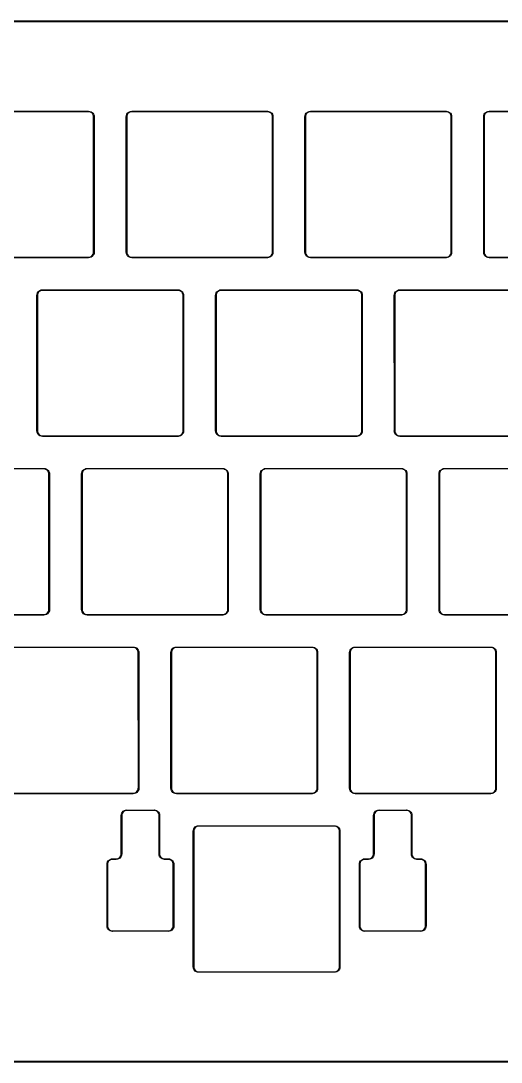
# Model space of a CAD drawing. Extents: x 458 to 823, y -223 to -121.
# Drawn here: x 638.5 to 684.2, y -223 to -123.9 of the extents above; entities that cross this region are included whole.
import ezdxf

# ---------------------------------------------------------------- set-up
doc = ezdxf.new("R2010")
doc.units = 0
doc.layers.add('BLACK', color=7, linetype='CONTINUOUS')

msp = doc.modelspace()

# ---------------------------------------------------------------- linework, layer by layer
at = {"layer": 'BLACK', "linetype": 'CONTINUOUS'}
for p, q in [((510.019131, -123.953805), (823, -123.95)), ((822.950001, -124.046194), (510.046196, -124.049999)), ((644.96915, -132.598099), (632.075, -132.6)), ((632.080849, -132.5519), (644.975, -132.55)), ((644.975, -132.6), (644.96915, -132.598099)), ((644.975, -132.55), (645.091823, -132.563163)), ((645.037535, -132.6), (644.975, -132.6)), ((645.158343, -132.63237), (645.037535, -132.6)), ((645.091823, -132.563163), (645.202789, -132.601991)), ((645.266657, -132.694905), (645.158343, -132.63237)), ((645.202789, -132.601991), (645.302332, -132.664538)), ((645.355095, -132.783343), (645.266657, -132.694905)), ((645.302332, -132.664538), (645.385462, -132.747668)), ((645.41763, -132.891657), (645.355095, -132.783343)), ((645.385462, -132.747668), (645.448009, -132.847211)), ((648.601991, -132.847211), (648.664538, -132.747668)), ((648.694905, -132.783343), (648.63237, -132.891657)), ((648.664538, -132.747668), (648.747668, -132.664538)), ((648.783343, -132.694905), (648.694905, -132.783343)), ((648.747668, -132.664538), (648.847211, -132.601991)), ((648.891657, -132.63237), (648.783343, -132.694905)), ((648.847211, -132.601991), (648.958177, -132.563163)), ((649.012465, -132.6), (648.891657, -132.63237)), ((648.958177, -132.563163), (649.075, -132.55)), ((649.075, -132.6), (649.012465, -132.6)), ((649.075, -132.55), (649.080849, -132.5519)), ((661.96915, -132.598099), (649.075, -132.6)), ((649.080849, -132.5519), (661.975, -132.55)), ((661.975, -132.6), (661.96915, -132.598099)), ((661.975, -132.55), (662.091823, -132.563163)), ((662.037535, -132.6), (661.975, -132.6)), ((662.158343, -132.63237), (662.037535, -132.6)), ((662.091823, -132.563163), (662.202789, -132.601991)), ((662.266657, -132.694905), (662.158343, -132.63237)), ((662.202789, -132.601991), (662.302332, -132.664538)), ((662.355095, -132.783343), (662.266657, -132.694905)), ((662.302332, -132.664538), (662.385462, -132.747668)), ((662.41763, -132.891657), (662.355095, -132.783343)), ((662.385462, -132.747668), (662.448009, -132.847211)), ((665.601991, -132.847211), (665.664538, -132.747668)), ((665.694905, -132.783343), (665.63237, -132.891657)), ((665.664538, -132.747668), (665.747668, -132.664538)), ((665.783343, -132.694905), (665.694905, -132.783343)), ((665.747668, -132.664538), (665.847211, -132.601991)), ((665.891657, -132.63237), (665.783343, -132.694905)), ((665.847211, -132.601991), (665.958177, -132.563163)), ((666.012465, -132.6), (665.891657, -132.63237)), ((665.958177, -132.563163), (666.075, -132.55)), ((666.075, -132.6), (666.012465, -132.6)), ((666.075, -132.55), (666.080849, -132.5519)), ((678.96915, -132.598099), (666.075, -132.6)), ((666.080849, -132.5519), (678.975, -132.55)), ((678.975, -132.6), (678.96915, -132.598099)), ((678.975, -132.55), (679.091823, -132.563163)), ((679.037535, -132.6), (678.975, -132.6)), ((679.158343, -132.63237), (679.037535, -132.6)), ((679.091823, -132.563163), (679.202789, -132.601991)), ((679.266657, -132.694905), (679.158343, -132.63237)), ((679.202789, -132.601991), (679.302332, -132.664538)), ((679.355095, -132.783343), (679.266657, -132.694905)), ((679.302332, -132.664538), (679.385462, -132.747668)), ((679.41763, -132.891657), (679.355095, -132.783343)), ((679.385462, -132.747668), (679.448009, -132.847211)), ((682.601991, -132.847211), (682.664538, -132.747668)), ((682.694905, -132.783343), (682.63237, -132.891657)), ((682.664538, -132.747668), (682.747668, -132.664538)), ((682.783343, -132.694905), (682.694905, -132.783343)), ((682.747668, -132.664538), (682.847211, -132.601991)), ((682.891657, -132.63237), (682.783343, -132.694905)), ((682.847211, -132.601991), (682.958177, -132.563163)), ((683.012465, -132.6), (682.891657, -132.63237)), ((682.958177, -132.563163), (683.075, -132.55)), ((683.075, -132.6), (683.012465, -132.6)), ((683.075, -132.55), (683.080849, -132.5519)), ((695.96915, -132.598099), (683.075, -132.6)), ((683.080849, -132.5519), (695.975, -132.55)), ((645.45, -133.012465), (645.41763, -132.891657)), ((645.448009, -132.847211), (645.486837, -132.958177)), ((645.45, -133.075), (645.45, -133.012465)), ((645.4519, -145.96915), (645.45, -133.075)), ((645.486837, -132.958177), (645.5, -133.075)), ((645.5, -133.075), (645.498099, -133.080849)), ((645.498099, -133.080849), (645.5, -145.975)), ((648.55, -133.075), (648.563163, -132.958177)), ((648.5519, -145.96915), (648.55, -133.075)), ((648.563163, -132.958177), (648.601991, -132.847211)), ((648.6, -133.075), (648.598099, -133.080849)), ((648.598099, -133.080849), (648.6, -145.975)), ((648.63237, -132.891657), (648.6, -133.012465)), ((648.6, -133.012465), (648.6, -133.075)), ((662.45, -133.012465), (662.41763, -132.891657)), ((662.448009, -132.847211), (662.486837, -132.958177)), ((662.45, -133.075), (662.45, -133.012465)), ((662.4519, -145.96915), (662.45, -133.075)), ((662.486837, -132.958177), (662.5, -133.075)), ((662.5, -133.075), (662.498099, -133.080849)), ((662.498099, -133.080849), (662.5, -145.975)), ((665.55, -133.075), (665.563163, -132.958177)), ((665.5519, -145.96915), (665.55, -133.075)), ((665.563163, -132.958177), (665.601991, -132.847211)), ((665.6, -133.075), (665.598099, -133.080849)), ((665.598099, -133.080849), (665.6, -145.975)), ((665.63237, -132.891657), (665.6, -133.012465)), ((665.6, -133.012465), (665.6, -133.075)), ((679.45, -133.012465), (679.41763, -132.891657)), ((679.448009, -132.847211), (679.486837, -132.958177)), ((679.45, -133.075), (679.45, -133.012465)), ((679.4519, -145.96915), (679.45, -133.075)), ((679.486837, -132.958177), (679.5, -133.075)), ((679.5, -133.075), (679.498099, -133.080849)), ((679.498099, -133.080849), (679.5, -145.975)), ((682.55, -133.075), (682.563163, -132.958177)), ((682.5519, -145.96915), (682.55, -133.075)), ((682.563163, -132.958177), (682.601991, -132.847211)), ((682.6, -133.075), (682.598099, -133.080849)), ((682.598099, -133.080849), (682.6, -145.975)), ((682.63237, -132.891657), (682.6, -133.012465)), ((682.6, -133.012465), (682.6, -133.075)), ((644.96915, -146.498099), (632.075, -146.5)), ((632.080849, -146.4519), (644.975, -146.45)), ((644.975, -146.5), (644.96915, -146.498099)), ((644.975, -146.45), (645.037535, -146.45)), ((645.091823, -146.486837), (644.975, -146.5)), ((645.037535, -146.45), (645.158343, -146.41763)), ((645.202789, -146.448009), (645.091823, -146.486837)), ((645.158343, -146.41763), (645.266657, -146.355095)), ((645.302332, -146.385462), (645.202789, -146.448009)), ((645.266657, -146.355095), (645.355095, -146.266657)), ((645.385462, -146.302332), (645.302332, -146.385462)), ((645.355095, -146.266657), (645.41763, -146.158343)), ((645.448009, -146.202789), (645.385462, -146.302332)), ((645.41763, -146.158343), (645.45, -146.037535)), ((645.486837, -146.091823), (645.448009, -146.202789)), ((645.45, -145.975), (645.4519, -145.96915)), ((645.45, -146.037535), (645.45, -145.975)), ((645.5, -145.975), (645.486837, -146.091823)), ((648.55, -145.975), (648.5519, -145.96915)), ((648.563163, -146.091823), (648.55, -145.975)), ((648.601991, -146.202789), (648.563163, -146.091823)), ((648.6, -145.975), (648.6, -146.037535)), ((648.6, -146.037535), (648.63237, -146.158343)), ((648.664538, -146.302332), (648.601991, -146.202789)), ((648.63237, -146.158343), (648.694905, -146.266657)), ((648.747668, -146.385462), (648.664538, -146.302332)), ((648.694905, -146.266657), (648.783343, -146.355095)), ((648.847211, -146.448009), (648.747668, -146.385462)), ((648.783343, -146.355095), (648.891657, -146.41763)), ((648.958177, -146.486837), (648.847211, -146.448009)), ((648.891657, -146.41763), (649.012465, -146.45)), ((649.075, -146.5), (648.958177, -146.486837)), ((649.012465, -146.45), (649.075, -146.45)), ((649.075, -146.45), (649.080849, -146.4519)), ((661.96915, -146.498099), (649.075, -146.5)), ((649.080849, -146.4519), (661.975, -146.45)), ((661.975, -146.5), (661.96915, -146.498099)), ((661.975, -146.45), (662.037535, -146.45)), ((662.091823, -146.486837), (661.975, -146.5)), ((662.037535, -146.45), (662.158343, -146.41763)), ((662.202789, -146.448009), (662.091823, -146.486837)), ((662.158343, -146.41763), (662.266657, -146.355095)), ((662.302332, -146.385462), (662.202789, -146.448009)), ((662.266657, -146.355095), (662.355095, -146.266657)), ((662.385462, -146.302332), (662.302332, -146.385462)), ((662.355095, -146.266657), (662.41763, -146.158343)), ((662.448009, -146.202789), (662.385462, -146.302332)), ((662.41763, -146.158343), (662.45, -146.037535)), ((662.486837, -146.091823), (662.448009, -146.202789)), ((662.45, -145.975), (662.4519, -145.96915)), ((662.45, -146.037535), (662.45, -145.975)), ((662.5, -145.975), (662.486837, -146.091823)), ((665.55, -145.975), (665.5519, -145.96915)), ((665.563163, -146.091823), (665.55, -145.975)), ((665.601991, -146.202789), (665.563163, -146.091823)), ((665.6, -145.975), (665.6, -146.037535)), ((665.6, -146.037535), (665.63237, -146.158343)), ((665.664538, -146.302332), (665.601991, -146.202789)), ((665.63237, -146.158343), (665.694905, -146.266657)), ((665.747668, -146.385462), (665.664538, -146.302332)), ((665.694905, -146.266657), (665.783343, -146.355095)), ((665.847211, -146.448009), (665.747668, -146.385462)), ((665.783343, -146.355095), (665.891657, -146.41763)), ((665.958177, -146.486837), (665.847211, -146.448009)), ((665.891657, -146.41763), (666.012465, -146.45)), ((666.075, -146.5), (665.958177, -146.486837)), ((666.012465, -146.45), (666.075, -146.45)), ((666.075, -146.45), (666.080849, -146.4519)), ((678.96915, -146.498099), (666.075, -146.5)), ((666.080849, -146.4519), (678.975, -146.45)), ((678.975, -146.5), (678.96915, -146.498099)), ((678.975, -146.45), (679.037535, -146.45)), ((679.091823, -146.486837), (678.975, -146.5)), ((679.037535, -146.45), (679.158343, -146.41763)), ((679.202789, -146.448009), (679.091823, -146.486837)), ((679.158343, -146.41763), (679.266657, -146.355095)), ((679.302332, -146.385462), (679.202789, -146.448009)), ((679.266657, -146.355095), (679.355095, -146.266657)), ((679.385462, -146.302332), (679.302332, -146.385462)), ((679.355095, -146.266657), (679.41763, -146.158343)), ((679.448009, -146.202789), (679.385462, -146.302332)), ((679.41763, -146.158343), (679.45, -146.037535)), ((679.486837, -146.091823), (679.448009, -146.202789)), ((679.45, -145.975), (679.4519, -145.96915)), ((679.45, -146.037535), (679.45, -145.975)), ((679.5, -145.975), (679.486837, -146.091823)), ((682.55, -145.975), (682.5519, -145.96915)), ((682.563163, -146.091823), (682.55, -145.975)), ((682.601991, -146.202789), (682.563163, -146.091823)), ((682.6, -145.975), (682.6, -146.037535)), ((682.6, -146.037535), (682.63237, -146.158343)), ((682.664538, -146.302332), (682.601991, -146.202789)), ((682.63237, -146.158343), (682.694905, -146.266657)), ((682.747668, -146.385462), (682.664538, -146.302332)), ((682.694905, -146.266657), (682.783343, -146.355095)), ((682.847211, -146.448009), (682.747668, -146.385462)), ((682.783343, -146.355095), (682.891657, -146.41763)), ((682.958177, -146.486837), (682.847211, -146.448009)), ((682.891657, -146.41763), (683.012465, -146.45)), ((683.075, -146.5), (682.958177, -146.486837)), ((683.012465, -146.45), (683.075, -146.45)), ((683.075, -146.45), (683.080849, -146.4519)), ((695.96915, -146.498099), (683.075, -146.5)), ((683.080849, -146.4519), (695.975, -146.45)), ((640.247668, -149.664538), (640.347211, -149.601991)), ((640.391657, -149.63237), (640.283343, -149.694905)), ((640.347211, -149.601991), (640.458177, -149.563163)), ((640.512465, -149.6), (640.391657, -149.63237)), ((640.458177, -149.563163), (640.575, -149.55)), ((640.575, -149.6), (640.512465, -149.6)), ((640.575, -149.55), (640.580849, -149.5519)), ((653.46915, -149.598099), (640.575, -149.6)), ((640.580849, -149.5519), (653.475, -149.55)), ((653.475, -149.6), (653.46915, -149.598099)), ((653.475, -149.55), (653.591823, -149.563163)), ((653.537535, -149.6), (653.475, -149.6)), ((653.658343, -149.63237), (653.537535, -149.6)), ((653.591823, -149.563163), (653.702789, -149.601991)), ((653.766657, -149.694905), (653.658343, -149.63237)), ((653.702789, -149.601991), (653.802332, -149.664538)), ((657.247668, -149.664538), (657.347211, -149.601991)), ((657.391657, -149.63237), (657.283343, -149.694905)), ((657.347211, -149.601991), (657.458177, -149.563163)), ((657.512465, -149.6), (657.391657, -149.63237)), ((657.458177, -149.563163), (657.575, -149.55)), ((657.575, -149.6), (657.512465, -149.6)), ((657.575, -149.55), (657.580849, -149.5519)), ((670.46915, -149.598099), (657.575, -149.6)), ((657.580849, -149.5519), (670.475, -149.55)), ((670.475, -149.6), (670.46915, -149.598099)), ((670.475, -149.55), (670.591823, -149.563163)), ((670.537535, -149.6), (670.475, -149.6)), ((670.658343, -149.63237), (670.537535, -149.6)), ((670.591823, -149.563163), (670.702789, -149.601991)), ((670.766657, -149.694905), (670.658343, -149.63237)), ((670.702789, -149.601991), (670.802332, -149.664538)), ((674.247668, -149.664538), (674.347211, -149.601991)), ((674.391657, -149.63237), (674.283343, -149.694905)), ((674.347211, -149.601991), (674.458177, -149.563163)), ((674.512465, -149.6), (674.391657, -149.63237)), ((674.458177, -149.563163), (674.575, -149.55)), ((674.575, -149.6), (674.512465, -149.6)), ((674.575, -149.55), (674.580849, -149.5519)), ((687.46915, -149.598099), (674.575, -149.6)), ((674.580849, -149.5519), (687.475, -149.55)), ((640.05, -150.075), (640.063163, -149.958177)), ((640.0519, -162.96915), (640.05, -150.075)), ((640.063163, -149.958177), (640.101991, -149.847211)), ((640.1, -150.075), (640.098099, -150.080849)), ((640.098099, -150.080849), (640.1, -162.975)), ((640.13237, -149.891657), (640.1, -150.012465)), ((640.1, -150.012465), (640.1, -150.075)), ((640.101991, -149.847211), (640.164538, -149.747668)), ((640.194905, -149.783343), (640.13237, -149.891657)), ((640.164538, -149.747668), (640.247668, -149.664538)), ((640.283343, -149.694905), (640.194905, -149.783343)), ((653.855095, -149.783343), (653.766657, -149.694905)), ((653.802332, -149.664538), (653.885462, -149.747668)), ((653.91763, -149.891657), (653.855095, -149.783343)), ((653.885462, -149.747668), (653.948009, -149.847211)), ((653.95, -150.012465), (653.91763, -149.891657)), ((653.948009, -149.847211), (653.986837, -149.958177)), ((653.95, -150.075), (653.95, -150.012465)), ((653.9519, -162.96915), (653.95, -150.075)), ((653.986837, -149.958177), (654, -150.075)), ((654, -150.075), (653.998099, -150.080849)), ((653.998099, -150.080849), (654, -162.975)), ((657.05, -150.075), (657.063163, -149.958177)), ((657.0519, -162.96915), (657.05, -150.075)), ((657.063163, -149.958177), (657.101991, -149.847211)), ((657.1, -150.075), (657.098099, -150.080849)), ((657.098099, -150.080849), (657.1, -162.975)), ((657.13237, -149.891657), (657.1, -150.012465)), ((657.1, -150.012465), (657.1, -150.075)), ((657.101991, -149.847211), (657.164538, -149.747668)), ((657.194905, -149.783343), (657.13237, -149.891657)), ((657.164538, -149.747668), (657.247668, -149.664538)), ((657.283343, -149.694905), (657.194905, -149.783343)), ((670.855095, -149.783343), (670.766657, -149.694905)), ((670.802332, -149.664538), (670.885462, -149.747668)), ((670.91763, -149.891657), (670.855095, -149.783343)), ((670.885462, -149.747668), (670.948009, -149.847211)), ((670.95, -150.012465), (670.91763, -149.891657)), ((670.948009, -149.847211), (670.986837, -149.958177)), ((670.95, -150.075), (670.95, -150.012465)), ((670.9519, -162.96915), (670.95, -150.075)), ((670.986837, -149.958177), (671, -150.075)), ((671, -150.075), (670.998099, -150.080849)), ((670.998099, -150.080849), (671, -162.975)), ((674.05, -150.075), (674.063163, -149.958177)), ((674.0519, -162.96915), (674.05, -150.075)), ((674.063163, -149.958177), (674.101991, -149.847211)), ((674.1, -150.075), (674.098099, -150.080849)), ((674.098099, -150.080849), (674.1, -162.975)), ((674.13237, -149.891657), (674.1, -150.012465)), ((674.1, -150.012465), (674.1, -150.075)), ((674.101991, -149.847211), (674.164538, -149.747668)), ((674.194905, -149.783343), (674.13237, -149.891657)), ((674.164538, -149.747668), (674.247668, -149.664538)), ((674.283343, -149.694905), (674.194905, -149.783343)), ((640.05, -162.975), (640.0519, -162.96915)), ((640.063163, -163.091823), (640.05, -162.975)), ((640.101991, -163.202789), (640.063163, -163.091823)), ((640.1, -162.975), (640.1, -163.037535)), ((640.1, -163.037535), (640.13237, -163.158343)), ((640.164538, -163.302332), (640.101991, -163.202789)), ((640.13237, -163.158343), (640.194905, -163.266657)), ((640.247668, -163.385462), (640.164538, -163.302332)), ((640.194905, -163.266657), (640.283343, -163.355095)), ((640.347211, -163.448009), (640.247668, -163.385462)), ((640.283343, -163.355095), (640.391657, -163.41763)), ((640.458177, -163.486837), (640.347211, -163.448009)), ((640.391657, -163.41763), (640.512465, -163.45)), ((640.575, -163.5), (640.458177, -163.486837)), ((640.512465, -163.45), (640.575, -163.45)), ((640.575, -163.45), (640.580849, -163.4519)), ((653.46915, -163.498099), (640.575, -163.5)), ((640.580849, -163.4519), (653.475, -163.45)), ((653.475, -163.5), (653.46915, -163.498099)), ((653.475, -163.45), (653.537535, -163.45)), ((653.591823, -163.486837), (653.475, -163.5)), ((653.537535, -163.45), (653.658343, -163.41763)), ((653.702789, -163.448009), (653.591823, -163.486837)), ((653.658343, -163.41763), (653.766657, -163.355095)), ((653.802332, -163.385462), (653.702789, -163.448009)), ((653.766657, -163.355095), (653.855095, -163.266657)), ((653.885462, -163.302332), (653.802332, -163.385462)), ((653.855095, -163.266657), (653.91763, -163.158343)), ((653.948009, -163.202789), (653.885462, -163.302332)), ((653.91763, -163.158343), (653.95, -163.037535)), ((653.986837, -163.091823), (653.948009, -163.202789)), ((653.95, -162.975), (653.9519, -162.96915)), ((653.95, -163.037535), (653.95, -162.975)), ((654, -162.975), (653.986837, -163.091823)), ((657.05, -162.975), (657.0519, -162.96915)), ((657.063163, -163.091823), (657.05, -162.975)), ((657.101991, -163.202789), (657.063163, -163.091823)), ((657.1, -162.975), (657.1, -163.037535)), ((657.1, -163.037535), (657.13237, -163.158343)), ((657.164538, -163.302332), (657.101991, -163.202789)), ((657.13237, -163.158343), (657.194905, -163.266657)), ((657.247668, -163.385462), (657.164538, -163.302332)), ((657.194905, -163.266657), (657.283343, -163.355095)), ((657.347211, -163.448009), (657.247668, -163.385462)), ((657.283343, -163.355095), (657.391657, -163.41763)), ((657.458177, -163.486837), (657.347211, -163.448009)), ((657.391657, -163.41763), (657.512465, -163.45)), ((657.575, -163.5), (657.458177, -163.486837)), ((657.512465, -163.45), (657.575, -163.45)), ((657.575, -163.45), (657.580849, -163.4519)), ((670.46915, -163.498099), (657.575, -163.5)), ((657.580849, -163.4519), (670.475, -163.45)), ((670.475, -163.5), (670.46915, -163.498099)), ((670.475, -163.45), (670.537535, -163.45)), ((670.591823, -163.486837), (670.475, -163.5)), ((670.537535, -163.45), (670.658343, -163.41763)), ((670.702789, -163.448009), (670.591823, -163.486837)), ((670.658343, -163.41763), (670.766657, -163.355095)), ((670.802332, -163.385462), (670.702789, -163.448009)), ((670.766657, -163.355095), (670.855095, -163.266657)), ((670.885462, -163.302332), (670.802332, -163.385462)), ((670.855095, -163.266657), (670.91763, -163.158343)), ((670.948009, -163.202789), (670.885462, -163.302332)), ((670.91763, -163.158343), (670.95, -163.037535)), ((670.986837, -163.091823), (670.948009, -163.202789)), ((670.95, -162.975), (670.9519, -162.96915)), ((670.95, -163.037535), (670.95, -162.975)), ((671, -162.975), (670.986837, -163.091823)), ((674.05, -162.975), (674.0519, -162.96915)), ((674.063163, -163.091823), (674.05, -162.975)), ((674.101991, -163.202789), (674.063163, -163.091823)), ((674.1, -162.975), (674.1, -163.037535)), ((674.1, -163.037535), (674.13237, -163.158343)), ((674.164538, -163.302332), (674.101991, -163.202789)), ((674.13237, -163.158343), (674.194905, -163.266657)), ((674.247668, -163.385462), (674.164538, -163.302332)), ((674.194905, -163.266657), (674.283343, -163.355095)), ((674.347211, -163.448009), (674.247668, -163.385462)), ((674.283343, -163.355095), (674.391657, -163.41763)), ((674.458177, -163.486837), (674.347211, -163.448009)), ((674.391657, -163.41763), (674.512465, -163.45)), ((674.575, -163.5), (674.458177, -163.486837)), ((674.512465, -163.45), (674.575, -163.45)), ((674.575, -163.45), (674.580849, -163.4519)), ((687.46915, -163.498099), (674.575, -163.5)), ((674.580849, -163.4519), (687.475, -163.45)), ((640.71915, -166.598099), (627.825, -166.6)), ((627.830849, -166.5519), (640.725, -166.55)), ((640.725, -166.6), (640.71915, -166.598099)), ((640.725, -166.55), (640.841823, -166.563163)), ((640.787535, -166.6), (640.725, -166.6)), ((640.908343, -166.63237), (640.787535, -166.6)), ((640.841823, -166.563163), (640.952789, -166.601991)), ((641.016657, -166.694905), (640.908343, -166.63237)), ((640.952789, -166.601991), (641.052332, -166.664538)), ((641.105095, -166.783343), (641.016657, -166.694905)), ((641.052332, -166.664538), (641.135462, -166.747668)), ((641.16763, -166.891657), (641.105095, -166.783343)), ((641.135462, -166.747668), (641.198009, -166.847211)), ((641.2, -167.012465), (641.16763, -166.891657)), ((641.198009, -166.847211), (641.236837, -166.958177)), ((641.2, -167.075), (641.2, -167.012465)), ((641.2019, -179.96915), (641.2, -167.075)), ((641.236837, -166.958177), (641.25, -167.075)), ((641.25, -167.075), (641.248099, -167.080849)), ((641.248099, -167.080849), (641.25, -179.975)), ((644.3, -167.075), (644.313163, -166.958177)), ((644.3019, -179.96915), (644.3, -167.075)), ((644.313163, -166.958177), (644.351991, -166.847211)), ((644.35, -167.075), (644.348099, -167.080849)), ((644.348099, -167.080849), (644.35, -179.975)), ((644.38237, -166.891657), (644.35, -167.012465)), ((644.35, -167.012465), (644.35, -167.075)), ((644.351991, -166.847211), (644.414538, -166.747668)), ((644.444905, -166.783343), (644.38237, -166.891657)), ((644.414538, -166.747668), (644.497668, -166.664538)), ((644.533343, -166.694905), (644.444905, -166.783343)), ((644.497668, -166.664538), (644.597211, -166.601991)), ((644.641657, -166.63237), (644.533343, -166.694905)), ((644.597211, -166.601991), (644.708177, -166.563163)), ((644.762465, -166.6), (644.641657, -166.63237)), ((644.708177, -166.563163), (644.825, -166.55)), ((644.825, -166.6), (644.762465, -166.6)), ((644.825, -166.55), (644.830849, -166.5519)), ((657.71915, -166.598099), (644.825, -166.6)), ((644.830849, -166.5519), (657.725, -166.55)), ((657.725, -166.6), (657.71915, -166.598099)), ((657.725, -166.55), (657.841823, -166.563163)), ((657.787535, -166.6), (657.725, -166.6)), ((657.908343, -166.63237), (657.787535, -166.6)), ((657.841823, -166.563163), (657.952789, -166.601991)), ((658.016657, -166.694905), (657.908343, -166.63237)), ((657.952789, -166.601991), (658.052332, -166.664538)), ((658.105095, -166.783343), (658.016657, -166.694905)), ((658.052332, -166.664538), (658.135462, -166.747668)), ((658.16763, -166.891657), (658.105095, -166.783343)), ((658.135462, -166.747668), (658.198009, -166.847211)), ((658.2, -167.012465), (658.16763, -166.891657)), ((658.198009, -166.847211), (658.236837, -166.958177)), ((658.2, -167.075), (658.2, -167.012465)), ((658.2019, -179.96915), (658.2, -167.075)), ((658.236837, -166.958177), (658.25, -167.075)), ((658.25, -167.075), (658.248099, -167.080849)), ((658.248099, -167.080849), (658.25, -179.975)), ((661.3, -167.075), (661.313163, -166.958177)), ((661.3019, -179.96915), (661.3, -167.075)), ((661.313163, -166.958177), (661.351991, -166.847211)), ((661.35, -167.075), (661.348099, -167.080849)), ((661.348099, -167.080849), (661.35, -179.975)), ((661.38237, -166.891657), (661.35, -167.012465)), ((661.35, -167.012465), (661.35, -167.075)), ((661.351991, -166.847211), (661.414538, -166.747668)), ((661.444905, -166.783343), (661.38237, -166.891657)), ((661.414538, -166.747668), (661.497668, -166.664538)), ((661.533343, -166.694905), (661.444905, -166.783343)), ((661.497668, -166.664538), (661.597211, -166.601991)), ((661.641657, -166.63237), (661.533343, -166.694905)), ((661.597211, -166.601991), (661.708177, -166.563163)), ((661.762465, -166.6), (661.641657, -166.63237)), ((661.708177, -166.563163), (661.825, -166.55)), ((661.825, -166.6), (661.762465, -166.6)), ((661.825, -166.55), (661.830849, -166.5519)), ((674.71915, -166.598099), (661.825, -166.6)), ((661.830849, -166.5519), (674.725, -166.55)), ((674.725, -166.6), (674.71915, -166.598099)), ((674.725, -166.55), (674.841823, -166.563163)), ((674.787535, -166.6), (674.725, -166.6)), ((674.908343, -166.63237), (674.787535, -166.6)), ((674.841823, -166.563163), (674.952789, -166.601991)), ((675.016657, -166.694905), (674.908343, -166.63237)), ((674.952789, -166.601991), (675.052332, -166.664538)), ((675.105095, -166.783343), (675.016657, -166.694905)), ((675.052332, -166.664538), (675.135462, -166.747668)), ((675.16763, -166.891657), (675.105095, -166.783343)), ((675.135462, -166.747668), (675.198009, -166.847211)), ((675.2, -167.012465), (675.16763, -166.891657)), ((675.198009, -166.847211), (675.236837, -166.958177)), ((675.2, -167.075), (675.2, -167.012465)), ((675.2019, -179.96915), (675.2, -167.075)), ((675.236837, -166.958177), (675.25, -167.075)), ((675.25, -167.075), (675.248099, -167.080849)), ((675.248099, -167.080849), (675.25, -179.975)), ((678.3, -167.075), (678.313163, -166.958177)), ((678.3019, -179.96915), (678.3, -167.075)), ((678.313163, -166.958177), (678.351991, -166.847211)), ((678.35, -167.075), (678.348099, -167.080849)), ((678.348099, -167.080849), (678.35, -179.975)), ((678.38237, -166.891657), (678.35, -167.012465)), ((678.35, -167.012465), (678.35, -167.075)), ((678.351991, -166.847211), (678.414538, -166.747668)), ((678.444905, -166.783343), (678.38237, -166.891657)), ((678.414538, -166.747668), (678.497668, -166.664538)), ((678.533343, -166.694905), (678.444905, -166.783343)), ((678.497668, -166.664538), (678.597211, -166.601991)), ((678.641657, -166.63237), (678.533343, -166.694905)), ((678.597211, -166.601991), (678.708177, -166.563163)), ((678.762465, -166.6), (678.641657, -166.63237)), ((678.708177, -166.563163), (678.825, -166.55)), ((678.825, -166.6), (678.762465, -166.6)), ((678.825, -166.55), (678.830849, -166.5519)), ((691.71915, -166.598099), (678.825, -166.6)), ((678.830849, -166.5519), (691.725, -166.55)), ((640.908343, -180.41763), (641.016657, -180.355095)), ((641.016657, -180.355095), (641.105095, -180.266657)), ((641.135462, -180.302332), (641.052332, -180.385462)), ((641.105095, -180.266657), (641.16763, -180.158343)), ((641.198009, -180.202789), (641.135462, -180.302332)), ((641.16763, -180.158343), (641.2, -180.037535)), ((641.236837, -180.091823), (641.198009, -180.202789)), ((641.2, -179.975), (641.2019, -179.96915)), ((641.2, -180.037535), (641.2, -179.975)), ((641.25, -179.975), (641.236837, -180.091823)), ((644.3, -179.975), (644.3019, -179.96915)), ((644.313163, -180.091823), (644.3, -179.975)), ((644.351991, -180.202789), (644.313163, -180.091823)), ((644.35, -179.975), (644.35, -180.037535)), ((644.35, -180.037535), (644.38237, -180.158343)), ((644.414538, -180.302332), (644.351991, -180.202789)), ((644.38237, -180.158343), (644.444905, -180.266657)), ((644.497668, -180.385462), (644.414538, -180.302332)), ((644.444905, -180.266657), (644.533343, -180.355095)), ((644.533343, -180.355095), (644.641657, -180.41763)), ((657.908343, -180.41763), (658.016657, -180.355095)), ((658.016657, -180.355095), (658.105095, -180.266657)), ((658.135462, -180.302332), (658.052332, -180.385462)), ((658.105095, -180.266657), (658.16763, -180.158343)), ((658.198009, -180.202789), (658.135462, -180.302332)), ((658.16763, -180.158343), (658.2, -180.037535)), ((658.236837, -180.091823), (658.198009, -180.202789)), ((658.2, -179.975), (658.2019, -179.96915)), ((658.2, -180.037535), (658.2, -179.975)), ((658.25, -179.975), (658.236837, -180.091823)), ((661.3, -179.975), (661.3019, -179.96915)), ((661.313163, -180.091823), (661.3, -179.975)), ((661.351991, -180.202789), (661.313163, -180.091823)), ((661.35, -179.975), (661.35, -180.037535)), ((661.35, -180.037535), (661.38237, -180.158343)), ((661.414538, -180.302332), (661.351991, -180.202789)), ((661.38237, -180.158343), (661.444905, -180.266657)), ((661.497668, -180.385462), (661.414538, -180.302332)), ((661.444905, -180.266657), (661.533343, -180.355095)), ((661.533343, -180.355095), (661.641657, -180.41763)), ((674.908343, -180.41763), (675.016657, -180.355095)), ((675.016657, -180.355095), (675.105095, -180.266657)), ((675.135462, -180.302332), (675.052332, -180.385462)), ((675.105095, -180.266657), (675.16763, -180.158343)), ((675.198009, -180.202789), (675.135462, -180.302332)), ((675.16763, -180.158343), (675.2, -180.037535)), ((675.236837, -180.091823), (675.198009, -180.202789)), ((675.2, -179.975), (675.2019, -179.96915)), ((675.2, -180.037535), (675.2, -179.975)), ((675.25, -179.975), (675.236837, -180.091823)), ((678.3, -179.975), (678.3019, -179.96915)), ((678.313163, -180.091823), (678.3, -179.975)), ((678.351991, -180.202789), (678.313163, -180.091823)), ((678.35, -179.975), (678.35, -180.037535)), ((678.35, -180.037535), (678.38237, -180.158343)), ((678.414538, -180.302332), (678.351991, -180.202789)), ((678.38237, -180.158343), (678.444905, -180.266657)), ((678.497668, -180.385462), (678.414538, -180.302332)), ((678.444905, -180.266657), (678.533343, -180.355095)), ((678.533343, -180.355095), (678.641657, -180.41763)), ((640.71915, -180.498099), (627.825, -180.5)), ((627.830849, -180.4519), (640.725, -180.45)), ((640.725, -180.5), (640.71915, -180.498099)), ((640.725, -180.45), (640.787535, -180.45)), ((640.841823, -180.486837), (640.725, -180.5)), ((640.787535, -180.45), (640.908343, -180.41763)), ((640.952789, -180.448009), (640.841823, -180.486837)), ((641.052332, -180.385462), (640.952789, -180.448009)), ((644.597211, -180.448009), (644.497668, -180.385462)), ((644.708177, -180.486837), (644.597211, -180.448009)), ((644.641657, -180.41763), (644.762465, -180.45)), ((644.825, -180.5), (644.708177, -180.486837)), ((644.762465, -180.45), (644.825, -180.45)), ((644.825, -180.45), (644.830849, -180.4519)), ((657.71915, -180.498099), (644.825, -180.5)), ((644.830849, -180.4519), (657.725, -180.45)), ((657.725, -180.5), (657.71915, -180.498099)), ((657.725, -180.45), (657.787535, -180.45)), ((657.841823, -180.486837), (657.725, -180.5)), ((657.787535, -180.45), (657.908343, -180.41763)), ((657.952789, -180.448009), (657.841823, -180.486837)), ((658.052332, -180.385462), (657.952789, -180.448009)), ((661.597211, -180.448009), (661.497668, -180.385462)), ((661.708177, -180.486837), (661.597211, -180.448009)), ((661.641657, -180.41763), (661.762465, -180.45)), ((661.825, -180.5), (661.708177, -180.486837)), ((661.762465, -180.45), (661.825, -180.45)), ((661.825, -180.45), (661.830849, -180.4519)), ((674.71915, -180.498099), (661.825, -180.5)), ((661.830849, -180.4519), (674.725, -180.45)), ((674.725, -180.5), (674.71915, -180.498099)), ((674.725, -180.45), (674.787535, -180.45)), ((674.841823, -180.486837), (674.725, -180.5)), ((674.787535, -180.45), (674.908343, -180.41763)), ((674.952789, -180.448009), (674.841823, -180.486837)), ((675.052332, -180.385462), (674.952789, -180.448009)), ((678.597211, -180.448009), (678.497668, -180.385462)), ((678.708177, -180.486837), (678.597211, -180.448009)), ((678.641657, -180.41763), (678.762465, -180.45)), ((678.825, -180.5), (678.708177, -180.486837)), ((678.762465, -180.45), (678.825, -180.45)), ((678.825, -180.45), (678.830849, -180.4519)), ((691.71915, -180.498099), (678.825, -180.5)), ((678.830849, -180.4519), (691.725, -180.45)), ((649.21915, -183.598099), (636.325, -183.6)), ((636.330849, -183.5519), (649.225, -183.55)), ((649.225, -183.6), (649.21915, -183.598099)), ((649.225, -183.55), (649.341823, -183.563163)), ((649.287535, -183.6), (649.225, -183.6)), ((649.408343, -183.63237), (649.287535, -183.6)), ((649.341823, -183.563163), (649.452789, -183.601991)), ((649.516657, -183.694905), (649.408343, -183.63237)), ((649.452789, -183.601991), (649.552332, -183.664538)), ((649.605095, -183.783343), (649.516657, -183.694905)), ((649.552332, -183.664538), (649.635462, -183.747668)), ((649.66763, -183.891657), (649.605095, -183.783343)), ((649.635462, -183.747668), (649.698009, -183.847211)), ((649.7, -184.012465), (649.66763, -183.891657)), ((649.698009, -183.847211), (649.736837, -183.958177)), ((649.7, -184.075), (649.7, -184.012465)), ((649.7019, -196.96915), (649.7, -184.075)), ((649.736837, -183.958177), (649.75, -184.075)), ((649.75, -184.075), (649.748099, -184.080849)), ((649.748099, -184.080849), (649.75, -196.975)), ((652.8, -184.075), (652.813163, -183.958177)), ((652.8019, -196.96915), (652.8, -184.075)), ((652.813163, -183.958177), (652.851991, -183.847211)), ((652.85, -184.075), (652.848099, -184.080849)), ((652.848099, -184.080849), (652.85, -196.975)), ((652.88237, -183.891657), (652.85, -184.012465)), ((652.85, -184.012465), (652.85, -184.075)), ((652.851991, -183.847211), (652.914538, -183.747668)), ((652.944905, -183.783343), (652.88237, -183.891657)), ((652.914538, -183.747668), (652.997668, -183.664538)), ((653.033343, -183.694905), (652.944905, -183.783343)), ((652.997668, -183.664538), (653.097211, -183.601991)), ((653.141657, -183.63237), (653.033343, -183.694905)), ((653.097211, -183.601991), (653.208177, -183.563163)), ((653.262465, -183.6), (653.141657, -183.63237)), ((653.208177, -183.563163), (653.325, -183.55)), ((653.325, -183.6), (653.262465, -183.6)), ((653.325, -183.55), (653.330849, -183.5519)), ((666.21915, -183.598099), (653.325, -183.6)), ((653.330849, -183.5519), (666.225, -183.55)), ((666.225, -183.6), (666.21915, -183.598099)), ((666.225, -183.55), (666.341823, -183.563163)), ((666.287535, -183.6), (666.225, -183.6)), ((666.408343, -183.63237), (666.287535, -183.6)), ((666.341823, -183.563163), (666.452789, -183.601991)), ((666.516657, -183.694905), (666.408343, -183.63237)), ((666.452789, -183.601991), (666.552332, -183.664538)), ((666.605095, -183.783343), (666.516657, -183.694905)), ((666.552332, -183.664538), (666.635462, -183.747668)), ((666.66763, -183.891657), (666.605095, -183.783343)), ((666.635462, -183.747668), (666.698009, -183.847211)), ((666.7, -184.012465), (666.66763, -183.891657)), ((666.698009, -183.847211), (666.736837, -183.958177)), ((666.7, -184.075), (666.7, -184.012465)), ((666.7019, -196.96915), (666.7, -184.075)), ((666.736837, -183.958177), (666.75, -184.075)), ((666.75, -184.075), (666.748099, -184.080849)), ((666.748099, -184.080849), (666.75, -196.975)), ((669.8, -184.075), (669.813163, -183.958177)), ((669.8019, -196.96915), (669.8, -184.075)), ((669.813163, -183.958177), (669.851991, -183.847211)), ((669.85, -184.075), (669.848099, -184.080849)), ((669.848099, -184.080849), (669.85, -196.975)), ((669.88237, -183.891657), (669.85, -184.012465)), ((669.85, -184.012465), (669.85, -184.075)), ((669.851991, -183.847211), (669.914538, -183.747668)), ((669.944905, -183.783343), (669.88237, -183.891657)), ((669.914538, -183.747668), (669.997668, -183.664538)), ((670.033343, -183.694905), (669.944905, -183.783343)), ((669.997668, -183.664538), (670.097211, -183.601991)), ((670.141657, -183.63237), (670.033343, -183.694905)), ((670.097211, -183.601991), (670.208177, -183.563163)), ((670.262465, -183.6), (670.141657, -183.63237)), ((670.208177, -183.563163), (670.325, -183.55)), ((670.325, -183.6), (670.262465, -183.6)), ((670.325, -183.55), (670.330849, -183.5519)), ((683.21915, -183.598099), (670.325, -183.6)), ((670.330849, -183.5519), (683.225, -183.55)), ((683.225, -183.6), (683.21915, -183.598099)), ((683.225, -183.55), (683.341823, -183.563163)), ((683.287535, -183.6), (683.225, -183.6)), ((683.408343, -183.63237), (683.287535, -183.6)), ((683.341823, -183.563163), (683.452789, -183.601991)), ((683.516657, -183.694905), (683.408343, -183.63237)), ((683.452789, -183.601991), (683.552332, -183.664538)), ((683.605095, -183.783343), (683.516657, -183.694905)), ((683.552332, -183.664538), (683.635462, -183.747668)), ((683.66763, -183.891657), (683.605095, -183.783343)), ((683.635462, -183.747668), (683.698009, -183.847211)), ((683.7, -184.012465), (683.66763, -183.891657)), ((683.698009, -183.847211), (683.736837, -183.958177)), ((683.7, -184.075), (683.7, -184.012465)), ((683.7019, -196.96915), (683.7, -184.075)), ((683.736837, -183.958177), (683.75, -184.075)), ((683.75, -184.075), (683.748099, -184.080849)), ((683.748099, -184.080849), (683.75, -196.975)), ((649.605095, -197.266657), (649.66763, -197.158343)), ((649.698009, -197.202789), (649.635462, -197.302332)), ((649.66763, -197.158343), (649.7, -197.037535)), ((649.736837, -197.091823), (649.698009, -197.202789)), ((649.7, -196.975), (649.7019, -196.96915)), ((649.7, -197.037535), (649.7, -196.975)), ((649.75, -196.975), (649.736837, -197.091823)), ((652.8, -196.975), (652.8019, -196.96915)), ((652.813163, -197.091823), (652.8, -196.975)), ((652.851991, -197.202789), (652.813163, -197.091823)), ((652.85, -196.975), (652.85, -197.037535)), ((652.85, -197.037535), (652.88237, -197.158343)), ((652.914538, -197.302332), (652.851991, -197.202789)), ((652.88237, -197.158343), (652.944905, -197.266657)), ((666.605095, -197.266657), (666.66763, -197.158343)), ((666.698009, -197.202789), (666.635462, -197.302332)), ((666.66763, -197.158343), (666.7, -197.037535)), ((666.736837, -197.091823), (666.698009, -197.202789)), ((666.7, -196.975), (666.7019, -196.96915)), ((666.7, -197.037535), (666.7, -196.975)), ((666.75, -196.975), (666.736837, -197.091823)), ((669.8, -196.975), (669.8019, -196.96915)), ((669.813163, -197.091823), (669.8, -196.975)), ((669.851991, -197.202789), (669.813163, -197.091823)), ((669.85, -196.975), (669.85, -197.037535)), ((669.85, -197.037535), (669.88237, -197.158343)), ((669.914538, -197.302332), (669.851991, -197.202789)), ((669.88237, -197.158343), (669.944905, -197.266657)), ((683.605095, -197.266657), (683.66763, -197.158343)), ((683.698009, -197.202789), (683.635462, -197.302332)), ((683.66763, -197.158343), (683.7, -197.037535)), ((683.736837, -197.091823), (683.698009, -197.202789)), ((683.7, -196.975), (683.7019, -196.96915)), ((683.7, -197.037535), (683.7, -196.975)), ((683.75, -196.975), (683.736837, -197.091823)), ((649.21915, -197.498099), (636.325, -197.5)), ((636.330849, -197.4519), (649.225, -197.45)), ((649.225, -197.5), (649.21915, -197.498099)), ((649.225, -197.45), (649.287535, -197.45)), ((649.341823, -197.486837), (649.225, -197.5)), ((649.287535, -197.45), (649.408343, -197.41763)), ((649.452789, -197.448009), (649.341823, -197.486837)), ((649.408343, -197.41763), (649.516657, -197.355095)), ((649.552332, -197.385462), (649.452789, -197.448009)), ((649.516657, -197.355095), (649.605095, -197.266657)), ((649.635462, -197.302332), (649.552332, -197.385462)), ((652.997668, -197.385462), (652.914538, -197.302332)), ((652.944905, -197.266657), (653.033343, -197.355095)), ((653.097211, -197.448009), (652.997668, -197.385462)), ((653.033343, -197.355095), (653.141657, -197.41763)), ((653.208177, -197.486837), (653.097211, -197.448009)), ((653.141657, -197.41763), (653.262465, -197.45)), ((653.325, -197.5), (653.208177, -197.486837)), ((653.262465, -197.45), (653.325, -197.45)), ((653.325, -197.45), (653.330849, -197.4519)), ((666.21915, -197.498099), (653.325, -197.5)), ((653.330849, -197.4519), (666.225, -197.45)), ((666.225, -197.5), (666.21915, -197.498099)), ((666.225, -197.45), (666.287535, -197.45)), ((666.341823, -197.486837), (666.225, -197.5)), ((666.287535, -197.45), (666.408343, -197.41763)), ((666.452789, -197.448009), (666.341823, -197.486837)), ((666.408343, -197.41763), (666.516657, -197.355095)), ((666.552332, -197.385462), (666.452789, -197.448009)), ((666.516657, -197.355095), (666.605095, -197.266657)), ((666.635462, -197.302332), (666.552332, -197.385462)), ((669.997668, -197.385462), (669.914538, -197.302332)), ((669.944905, -197.266657), (670.033343, -197.355095)), ((670.097211, -197.448009), (669.997668, -197.385462)), ((670.033343, -197.355095), (670.141657, -197.41763)), ((670.208177, -197.486837), (670.097211, -197.448009)), ((670.141657, -197.41763), (670.262465, -197.45)), ((670.325, -197.5), (670.208177, -197.486837)), ((670.262465, -197.45), (670.325, -197.45)), ((670.325, -197.45), (670.330849, -197.4519)), ((683.21915, -197.498099), (670.325, -197.5)), ((670.330849, -197.4519), (683.225, -197.45)), ((683.225, -197.5), (683.21915, -197.498099)), ((683.225, -197.45), (683.287535, -197.45)), ((683.341823, -197.486837), (683.225, -197.5)), ((683.287535, -197.45), (683.408343, -197.41763)), ((683.452789, -197.448009), (683.341823, -197.486837)), ((683.408343, -197.41763), (683.516657, -197.355095)), ((683.552332, -197.385462), (683.452789, -197.448009)), ((683.516657, -197.355095), (683.605095, -197.266657)), ((683.635462, -197.302332), (683.552332, -197.385462)), ((648.189538, -199.247668), (648.272668, -199.164538)), ((648.272668, -199.164538), (648.372211, -199.101991)), ((648.416657, -199.13237), (648.308343, -199.194905)), ((648.372211, -199.101991), (648.483177, -199.063163)), ((648.537465, -199.1), (648.416657, -199.13237)), ((648.483177, -199.063163), (648.6, -199.05)), ((648.6, -199.1), (648.537465, -199.1)), ((648.6, -199.05), (648.605821, -199.051891)), ((651.194178, -199.098108), (648.6, -199.1)), ((648.605821, -199.051891), (651.2, -199.05)), ((651.2, -199.1), (651.194178, -199.098108)), ((651.2, -199.05), (651.316823, -199.063163)), ((651.262535, -199.1), (651.2, -199.1)), ((651.383343, -199.13237), (651.262535, -199.1)), ((651.316823, -199.063163), (651.427789, -199.101991)), ((651.491657, -199.194905), (651.383343, -199.13237)), ((651.427789, -199.101991), (651.527332, -199.164538)), ((651.527332, -199.164538), (651.610462, -199.247668)), ((672.189538, -199.247668), (672.272668, -199.164538)), ((672.272668, -199.164538), (672.372211, -199.101991)), ((672.416657, -199.13237), (672.308343, -199.194905)), ((672.372211, -199.101991), (672.483177, -199.063163)), ((672.537465, -199.1), (672.416657, -199.13237)), ((672.483177, -199.063163), (672.6, -199.05)), ((672.6, -199.1), (672.537465, -199.1)), ((672.6, -199.05), (672.605821, -199.051891)), ((675.194178, -199.098108), (672.6, -199.1)), ((672.605821, -199.051891), (675.2, -199.05)), ((675.2, -199.1), (675.194178, -199.098108)), ((675.2, -199.05), (675.316823, -199.063163)), ((675.262535, -199.1), (675.2, -199.1)), ((675.383343, -199.13237), (675.262535, -199.1)), ((675.316823, -199.063163), (675.427789, -199.101991)), ((675.491657, -199.194905), (675.383343, -199.13237)), ((675.427789, -199.101991), (675.527332, -199.164538)), ((675.527332, -199.164538), (675.610462, -199.247668)), ((648.075, -199.575), (648.088163, -199.458177)), ((648.076894, -203.219168), (648.075, -199.575)), ((648.088163, -199.458177), (648.126991, -199.347211)), ((648.125, -199.575), (648.123105, -199.580831)), ((648.123105, -199.580831), (648.125, -203.225)), ((648.15737, -199.391657), (648.125, -199.512465)), ((648.125, -199.512465), (648.125, -199.575)), ((648.126991, -199.347211), (648.189538, -199.247668)), ((648.219905, -199.283343), (648.15737, -199.391657)), ((648.308343, -199.194905), (648.219905, -199.283343)), ((651.580095, -199.283343), (651.491657, -199.194905)), ((651.64263, -199.391657), (651.580095, -199.283343)), ((651.610462, -199.247668), (651.673009, -199.347211)), ((651.675, -199.512465), (651.64263, -199.391657)), ((651.673009, -199.347211), (651.711837, -199.458177)), ((651.675, -199.575), (651.675, -199.512465)), ((651.676894, -203.219168), (651.675, -199.575)), ((651.711837, -199.458177), (651.725, -199.575)), ((651.725, -199.575), (651.723105, -199.580831)), ((651.723105, -199.580831), (651.725, -203.225)), ((672.075, -199.575), (672.088163, -199.458177)), ((672.076894, -203.219168), (672.075, -199.575)), ((672.088163, -199.458177), (672.126991, -199.347211)), ((672.125, -199.575), (672.123105, -199.580831)), ((672.123105, -199.580831), (672.125, -203.225)), ((672.15737, -199.391657), (672.125, -199.512465)), ((672.125, -199.512465), (672.125, -199.575)), ((672.126991, -199.347211), (672.189538, -199.247668)), ((672.219905, -199.283343), (672.15737, -199.391657)), ((672.308343, -199.194905), (672.219905, -199.283343)), ((675.580095, -199.283343), (675.491657, -199.194905)), ((675.64263, -199.391657), (675.580095, -199.283343)), ((675.610462, -199.247668), (675.673009, -199.347211)), ((675.675, -199.512465), (675.64263, -199.391657)), ((675.673009, -199.347211), (675.711837, -199.458177)), ((675.675, -199.575), (675.675, -199.512465)), ((675.676894, -203.219168), (675.675, -199.575)), ((675.711837, -199.458177), (675.725, -199.575)), ((675.725, -199.575), (675.723105, -199.580831)), ((675.723105, -199.580831), (675.725, -203.225)), ((654.925, -201.075), (654.938163, -200.958177)), ((654.9269, -213.96915), (654.925, -201.075)), ((654.938163, -200.958177), (654.976991, -200.847211)), ((654.975, -201.075), (654.973099, -201.080849)), ((654.973099, -201.080849), (654.975, -213.975)), ((655.00737, -200.891657), (654.975, -201.012465)), ((654.975, -201.012465), (654.975, -201.075)), ((654.976991, -200.847211), (655.039538, -200.747668)), ((655.069905, -200.783343), (655.00737, -200.891657)), ((655.039538, -200.747668), (655.122668, -200.664538)), ((655.158343, -200.694905), (655.069905, -200.783343)), ((655.122668, -200.664538), (655.222211, -200.601991)), ((655.266657, -200.63237), (655.158343, -200.694905)), ((655.222211, -200.601991), (655.333177, -200.563163)), ((655.387465, -200.6), (655.266657, -200.63237)), ((655.333177, -200.563163), (655.45, -200.55)), ((655.45, -200.6), (655.387465, -200.6)), ((655.45, -200.55), (655.455849, -200.5519)), ((668.34415, -200.598099), (655.45, -200.6)), ((655.455849, -200.5519), (668.35, -200.55)), ((668.35, -200.6), (668.34415, -200.598099)), ((668.35, -200.55), (668.466823, -200.563163)), ((668.412535, -200.6), (668.35, -200.6)), ((668.533343, -200.63237), (668.412535, -200.6)), ((668.466823, -200.563163), (668.577789, -200.601991)), ((668.641657, -200.694905), (668.533343, -200.63237)), ((668.577789, -200.601991), (668.677332, -200.664538)), ((668.730095, -200.783343), (668.641657, -200.694905)), ((668.677332, -200.664538), (668.760462, -200.747668)), ((668.79263, -200.891657), (668.730095, -200.783343)), ((668.760462, -200.747668), (668.823009, -200.847211)), ((668.825, -201.012465), (668.79263, -200.891657)), ((668.823009, -200.847211), (668.861837, -200.958177)), ((668.825, -201.075), (668.825, -201.012465)), ((668.8269, -213.96915), (668.825, -201.075)), ((668.861837, -200.958177), (668.875, -201.075)), ((668.875, -201.075), (668.873099, -201.080849)), ((668.873099, -201.080849), (668.875, -213.975)), ((646.725, -204.225), (646.738163, -204.108177)), ((646.738163, -204.108177), (646.776991, -203.997211)), ((646.80737, -204.041657), (646.775, -204.162465)), ((646.776991, -203.997211), (646.839538, -203.897668)), ((646.869905, -203.933343), (646.80737, -204.041657)), ((646.839538, -203.897668), (646.922668, -203.814538)), ((646.958343, -203.844905), (646.869905, -203.933343)), ((646.922668, -203.814538), (647.022211, -203.751991)), ((647.066657, -203.78237), (646.958343, -203.844905)), ((647.022211, -203.751991), (647.133177, -203.713163)), ((647.187465, -203.75), (647.066657, -203.78237)), ((647.133177, -203.713163), (647.25, -203.7)), ((647.25, -203.75), (647.187465, -203.75)), ((647.25, -203.7), (647.255609, -203.701822)), ((647.59439, -203.748177), (647.25, -203.75)), ((647.255609, -203.701822), (647.6, -203.7)), ((647.6, -203.75), (647.59439, -203.748177)), ((647.6, -203.7), (647.662535, -203.7)), ((647.716823, -203.736837), (647.6, -203.75)), ((647.662535, -203.7), (647.783343, -203.66763)), ((647.827789, -203.698009), (647.716823, -203.736837)), ((647.783343, -203.66763), (647.891657, -203.605095)), ((647.927332, -203.635462), (647.827789, -203.698009)), ((647.891657, -203.605095), (647.980095, -203.516657)), ((648.010462, -203.552332), (647.927332, -203.635462)), ((647.980095, -203.516657), (648.04263, -203.408343)), ((648.073009, -203.452789), (648.010462, -203.552332)), ((648.04263, -203.408343), (648.075, -203.287535)), ((648.111837, -203.341823), (648.073009, -203.452789)), ((648.075, -203.225), (648.076894, -203.219168)), ((648.075, -203.287535), (648.075, -203.225)), ((648.125, -203.225), (648.111837, -203.341823)), ((651.675, -203.225), (651.676894, -203.219168)), ((651.688163, -203.341823), (651.675, -203.225)), ((651.726991, -203.452789), (651.688163, -203.341823)), ((651.725, -203.225), (651.725, -203.287535)), ((651.725, -203.287535), (651.75737, -203.408343)), ((651.789538, -203.552332), (651.726991, -203.452789)), ((651.75737, -203.408343), (651.819905, -203.516657)), ((651.872668, -203.635462), (651.789538, -203.552332)), ((651.819905, -203.516657), (651.908343, -203.605095)), ((651.972211, -203.698009), (651.872668, -203.635462)), ((651.908343, -203.605095), (652.016657, -203.66763)), ((652.083177, -203.736837), (651.972211, -203.698009)), ((652.016657, -203.66763), (652.137465, -203.7)), ((652.2, -203.75), (652.083177, -203.736837)), ((652.137465, -203.7), (652.2, -203.7)), ((652.2, -203.7), (652.205609, -203.701822)), ((652.54439, -203.748177), (652.2, -203.75)), ((652.205609, -203.701822), (652.55, -203.7)), ((652.55, -203.75), (652.54439, -203.748177)), ((652.55, -203.7), (652.666823, -203.713163)), ((652.612535, -203.75), (652.55, -203.75)), ((652.733343, -203.78237), (652.612535, -203.75)), ((652.666823, -203.713163), (652.777789, -203.751991)), ((652.841657, -203.844905), (652.733343, -203.78237)), ((652.777789, -203.751991), (652.877332, -203.814538)), ((652.930095, -203.933343), (652.841657, -203.844905)), ((652.877332, -203.814538), (652.960462, -203.897668)), ((652.99263, -204.041657), (652.930095, -203.933343)), ((652.960462, -203.897668), (653.023009, -203.997211)), ((653.025, -204.162465), (652.99263, -204.041657)), ((653.023009, -203.997211), (653.061837, -204.108177)), ((653.061837, -204.108177), (653.075, -204.225)), ((670.725, -204.225), (670.738163, -204.108177)), ((670.738163, -204.108177), (670.776991, -203.997211)), ((670.80737, -204.041657), (670.775, -204.162465)), ((670.776991, -203.997211), (670.839538, -203.897668)), ((670.869905, -203.933343), (670.80737, -204.041657)), ((670.839538, -203.897668), (670.922668, -203.814538)), ((670.958343, -203.844905), (670.869905, -203.933343)), ((670.922668, -203.814538), (671.022211, -203.751991)), ((671.066657, -203.78237), (670.958343, -203.844905)), ((671.022211, -203.751991), (671.133177, -203.713163)), ((671.187465, -203.75), (671.066657, -203.78237)), ((671.133177, -203.713163), (671.25, -203.7)), ((671.25, -203.75), (671.187465, -203.75)), ((671.25, -203.7), (671.255609, -203.701822)), ((671.59439, -203.748177), (671.25, -203.75)), ((671.255609, -203.701822), (671.6, -203.7)), ((671.6, -203.75), (671.59439, -203.748177)), ((671.6, -203.7), (671.662535, -203.7)), ((671.716823, -203.736837), (671.6, -203.75)), ((671.662535, -203.7), (671.783343, -203.66763)), ((671.827789, -203.698009), (671.716823, -203.736837)), ((671.783343, -203.66763), (671.891657, -203.605095)), ((671.927332, -203.635462), (671.827789, -203.698009)), ((671.891657, -203.605095), (671.980095, -203.516657)), ((672.010462, -203.552332), (671.927332, -203.635462)), ((671.980095, -203.516657), (672.04263, -203.408343)), ((672.073009, -203.452789), (672.010462, -203.552332)), ((672.04263, -203.408343), (672.075, -203.287535)), ((672.111837, -203.341823), (672.073009, -203.452789)), ((672.075, -203.225), (672.076894, -203.219168)), ((672.075, -203.287535), (672.075, -203.225)), ((672.125, -203.225), (672.111837, -203.341823)), ((675.675, -203.225), (675.676894, -203.219168)), ((675.688163, -203.341823), (675.675, -203.225)), ((675.726991, -203.452789), (675.688163, -203.341823)), ((675.725, -203.225), (675.725, -203.287535)), ((675.725, -203.287535), (675.75737, -203.408343)), ((675.789538, -203.552332), (675.726991, -203.452789)), ((675.75737, -203.408343), (675.819905, -203.516657)), ((675.872668, -203.635462), (675.789538, -203.552332)), ((675.819905, -203.516657), (675.908343, -203.605095)), ((675.972211, -203.698009), (675.872668, -203.635462)), ((675.908343, -203.605095), (676.016657, -203.66763)), ((676.083177, -203.736837), (675.972211, -203.698009)), ((676.016657, -203.66763), (676.137465, -203.7)), ((676.2, -203.75), (676.083177, -203.736837)), ((676.137465, -203.7), (676.2, -203.7)), ((676.2, -203.7), (676.205609, -203.701822)), ((676.54439, -203.748177), (676.2, -203.75)), ((676.205609, -203.701822), (676.55, -203.7)), ((676.55, -203.75), (676.54439, -203.748177)), ((676.55, -203.7), (676.666823, -203.713163)), ((676.612535, -203.75), (676.55, -203.75)), ((676.733343, -203.78237), (676.612535, -203.75)), ((676.666823, -203.713163), (676.777789, -203.751991)), ((676.841657, -203.844905), (676.733343, -203.78237)), ((676.777789, -203.751991), (676.877332, -203.814538)), ((676.930095, -203.933343), (676.841657, -203.844905)), ((676.877332, -203.814538), (676.960462, -203.897668)), ((676.99263, -204.041657), (676.930095, -203.933343)), ((676.960462, -203.897668), (677.023009, -203.997211)), ((677.025, -204.162465), (676.99263, -204.041657)), ((677.023009, -203.997211), (677.061837, -204.108177)), ((677.061837, -204.108177), (677.075, -204.225)), ((646.726897, -210.069158), (646.725, -204.225)), ((646.775, -204.225), (646.773102, -204.230841)), ((646.773102, -204.230841), (646.775, -210.075)), ((646.775, -204.162465), (646.775, -204.225)), ((653.025, -204.225), (653.025, -204.162465)), ((653.026897, -210.069158), (653.025, -204.225)), ((653.075, -204.225), (653.073102, -204.230841)), ((653.073102, -204.230841), (653.075, -210.075)), ((670.726897, -210.069158), (670.725, -204.225)), ((670.775, -204.225), (670.773102, -204.230841)), ((670.773102, -204.230841), (670.775, -210.075)), ((670.775, -204.162465), (670.775, -204.225)), ((677.025, -204.225), (677.025, -204.162465)), ((677.026897, -210.069158), (677.025, -204.225)), ((677.075, -204.225), (677.073102, -204.230841)), ((677.073102, -204.230841), (677.075, -210.075)), ((646.725, -210.075), (646.726897, -210.069158)), ((646.738163, -210.191823), (646.725, -210.075)), ((646.775, -210.075), (646.775, -210.137535)), ((653.025, -210.075), (653.026897, -210.069158)), ((653.025, -210.137535), (653.025, -210.075)), ((653.075, -210.075), (653.061837, -210.191823)), ((670.725, -210.075), (670.726897, -210.069158)), ((670.738163, -210.191823), (670.725, -210.075)), ((670.775, -210.075), (670.775, -210.137535)), ((677.025, -210.075), (677.026897, -210.069158)), ((677.025, -210.137535), (677.025, -210.075)), ((677.075, -210.075), (677.061837, -210.191823)), ((646.776991, -210.302789), (646.738163, -210.191823)), ((646.775, -210.137535), (646.80737, -210.258343)), ((646.839538, -210.402332), (646.776991, -210.302789)), ((646.80737, -210.258343), (646.869905, -210.366657)), ((646.922668, -210.485462), (646.839538, -210.402332)), ((646.869905, -210.366657), (646.958343, -210.455095)), ((647.022211, -210.548009), (646.922668, -210.485462)), ((646.958343, -210.455095), (647.066657, -210.51763)), ((647.133177, -210.586837), (647.022211, -210.548009)), ((647.066657, -210.51763), (647.187465, -210.55)), ((647.25, -210.6), (647.133177, -210.586837)), ((647.187465, -210.55), (647.25, -210.55)), ((647.25, -210.55), (647.255839, -210.551897)), ((652.54416, -210.598102), (647.25, -210.6)), ((647.255839, -210.551897), (652.55, -210.55)), ((652.55, -210.6), (652.54416, -210.598102)), ((652.55, -210.55), (652.612535, -210.55)), ((652.666823, -210.586837), (652.55, -210.6)), ((652.612535, -210.55), (652.733343, -210.51763)), ((652.777789, -210.548009), (652.666823, -210.586837)), ((652.733343, -210.51763), (652.841657, -210.455095)), ((652.877332, -210.485462), (652.777789, -210.548009)), ((652.841657, -210.455095), (652.930095, -210.366657)), ((652.960462, -210.402332), (652.877332, -210.485462)), ((652.930095, -210.366657), (652.99263, -210.258343)), ((653.023009, -210.302789), (652.960462, -210.402332)), ((652.99263, -210.258343), (653.025, -210.137535)), ((653.061837, -210.191823), (653.023009, -210.302789)), ((670.776991, -210.302789), (670.738163, -210.191823)), ((670.775, -210.137535), (670.80737, -210.258343)), ((670.839538, -210.402332), (670.776991, -210.302789)), ((670.80737, -210.258343), (670.869905, -210.366657)), ((670.922668, -210.485462), (670.839538, -210.402332)), ((670.869905, -210.366657), (670.958343, -210.455095)), ((671.022211, -210.548009), (670.922668, -210.485462)), ((670.958343, -210.455095), (671.066657, -210.51763)), ((671.133177, -210.586837), (671.022211, -210.548009)), ((671.066657, -210.51763), (671.187465, -210.55)), ((671.25, -210.6), (671.133177, -210.586837)), ((671.187465, -210.55), (671.25, -210.55)), ((671.25, -210.55), (671.255839, -210.551897)), ((676.54416, -210.598102), (671.25, -210.6)), ((671.255839, -210.551897), (676.55, -210.55)), ((676.55, -210.6), (676.54416, -210.598102)), ((676.55, -210.55), (676.612535, -210.55)), ((676.666823, -210.586837), (676.55, -210.6)), ((676.612535, -210.55), (676.733343, -210.51763)), ((676.777789, -210.548009), (676.666823, -210.586837)), ((676.733343, -210.51763), (676.841657, -210.455095)), ((676.877332, -210.485462), (676.777789, -210.548009)), ((676.841657, -210.455095), (676.930095, -210.366657)), ((676.960462, -210.402332), (676.877332, -210.485462)), ((676.930095, -210.366657), (676.99263, -210.258343)), ((677.023009, -210.302789), (676.960462, -210.402332)), ((676.99263, -210.258343), (677.025, -210.137535)), ((677.061837, -210.191823), (677.023009, -210.302789)), ((654.925, -213.975), (654.9269, -213.96915)), ((654.938163, -214.091823), (654.925, -213.975)), ((654.975, -213.975), (654.975, -214.037535)), ((654.975, -214.037535), (655.00737, -214.158343)), ((668.79263, -214.158343), (668.825, -214.037535)), ((668.825, -213.975), (668.8269, -213.96915)), ((668.825, -214.037535), (668.825, -213.975)), ((668.875, -213.975), (668.861837, -214.091823)), ((654.976991, -214.202789), (654.938163, -214.091823)), ((655.039538, -214.302332), (654.976991, -214.202789)), ((655.00737, -214.158343), (655.069905, -214.266657)), ((655.122668, -214.385462), (655.039538, -214.302332)), ((655.069905, -214.266657), (655.158343, -214.355095)), ((655.222211, -214.448009), (655.122668, -214.385462)), ((655.158343, -214.355095), (655.266657, -214.41763)), ((655.333177, -214.486837), (655.222211, -214.448009)), ((655.266657, -214.41763), (655.387465, -214.45)), ((655.45, -214.5), (655.333177, -214.486837)), ((655.387465, -214.45), (655.45, -214.45)), ((655.45, -214.45), (655.455849, -214.4519)), ((668.34415, -214.498099), (655.45, -214.5)), ((655.455849, -214.4519), (668.35, -214.45)), ((668.35, -214.5), (668.34415, -214.498099)), ((668.35, -214.45), (668.412535, -214.45)), ((668.466823, -214.486837), (668.35, -214.5)), ((668.412535, -214.45), (668.533343, -214.41763)), ((668.577789, -214.448009), (668.466823, -214.486837)), ((668.533343, -214.41763), (668.641657, -214.355095)), ((668.677332, -214.385462), (668.577789, -214.448009)), ((668.641657, -214.355095), (668.730095, -214.266657)), ((668.760462, -214.302332), (668.677332, -214.385462)), ((668.730095, -214.266657), (668.79263, -214.158343)), ((668.823009, -214.202789), (668.760462, -214.302332)), ((668.861837, -214.091823), (668.823009, -214.202789)), ((510.049998, -222.953805), (822.953803, -222.95)), ((823.019134, -223.046194), (510, -223.05))]:
    msp.add_line(p, q, dxfattribs=at)

doc.saveas('drawing.dxf')
